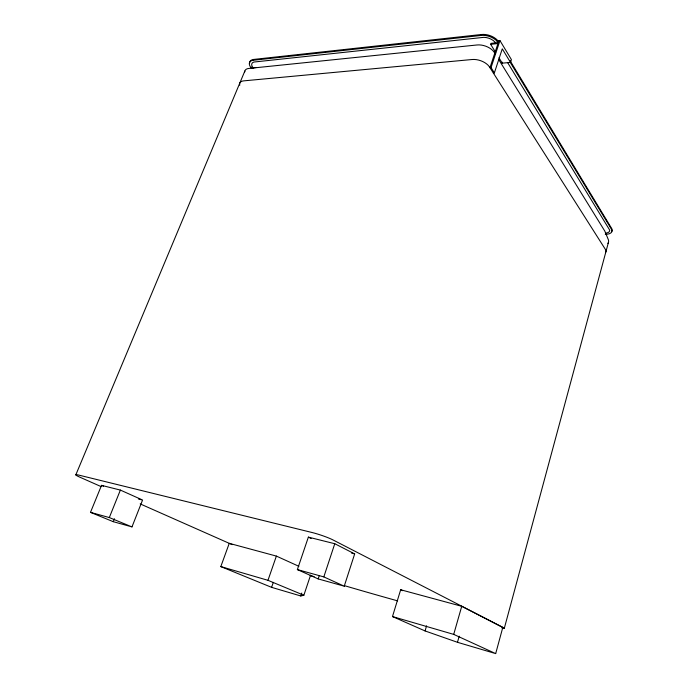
<?xml version="1.0" encoding="UTF-8"?>
<svg xmlns="http://www.w3.org/2000/svg" width="688" height="688" viewBox="0 0 688 688"><rect width="100%" height="100%" fill="white"/><g stroke="black" fill="none" stroke-linecap="round" stroke-linejoin="round"><path stroke-width="1.03" d="M504.287 628.385L608.39 242.546M495.687 653.6L502.79 627.456L461.734 606.291L400.674 589.754L392.478 616.56L425.064 630.939L457.468 642.3L495.687 653.6L453.71 634.388L392.478 616.56M457.468 642.3L459.197 636.202M453.71 634.388L461.734 606.291M425.064 630.939L426.569 625.839M344.232 586.185L354.673 553.9L334.772 543.726L308.37 537.122L297.371 569.587L318.166 578.909L344.232 586.185L323.824 576.897L297.371 569.587M498.955 57.766L502.274 63.15L510.496 62.419L511.408 59.589L499.952 40.592L496.822 40.919M502.274 63.15L502.575 62.212M493.322 72.98L494.371 72.894L502.274 48.857L510.496 62.419M495.635 52.391L490.656 44.316L490.974 43.361L498.267 42.613L498.585 41.658A13.382 8.204 18.4 0 0 481.497 34.495L253.752 59.426A11.687 5.796 26.1 0 0 249.632 62.995M494.371 72.894L491.026 67.605L499.952 40.592M323.824 576.897L334.772 543.726M318.166 578.909L319.18 575.847M298.884 566.31L276.378 556.093L229.25 543.339L220.814 566.585L271.597 587.346L300.802 595.98L303.855 595.249L310.589 575.108M300.802 595.98L301.791 593.047M256.452 67.501L251.275 68.035L251.61 67.226L251.275 68.035A11.696 5.788 26.1 0 1 253.408 60.243L481.17 35.449L481.497 34.495M271.597 587.346L273.317 582.366M303.855 595.249L267.976 580.319L276.378 556.093M131.976 526.905L142.571 500.03L120.374 490.08L101.532 485.358L90.489 512.354L113.245 521.676L131.976 526.905L109.315 517.557L90.489 512.354M113.245 521.676L114.423 518.743M109.315 517.557L120.374 490.08M253.408 60.243L253.752 59.426M75.809 474.875L244.842 71.036M606.025 233.086L607.117 232.871A8.101 3.741 13 0 0 609.577 229.912L507.71 62.72M605.285 234.488L607.358 234.204A10.44 4.825 13 0 0 611.477 229.293L510.281 62.488M490.656 44.316L497.957 43.568L489.968 67.699L491.026 67.605M138.408 498.972L141.53 499.772M351.551 553.109L354.673 553.9M220.814 566.585L267.976 580.319M501.93 627.886L503.427 628.428A11.859 0.946 17.7 0 0 503.349 627.611L332.614 539.736A15.798 1.737 18.6 0 0 312.025 532.503L79.017 475.15A13.433 1.17 19.7 0 0 79.55 477.051L101.076 486.579M140.214 503.908L232.183 544.638M101.532 485.358L103.467 486.227M400.674 589.754L402.549 590.674M308.37 537.122L311.139 538.506M495.695 43.009L494.861 41.968A10.449 6.39 18.4 0 0 483.836 37.341L253.941 62.04A9.116 4.515 26.1 0 0 252.556 67.08L253.227 67.966M495.283 53.991L494.156 52.168A13.45 8.101 18.4 0 0 476.999 44.978L248.841 68.439A11.739 5.71 25.9 0 0 244.747 71.939M498.671 59.46L604.786 231.056L608.226 239.381A10.716 6.287 18 0 1 607.908 243.449M510.032 60.63L611.684 228.493A10.44 4.833 13 0 1 611.615 231.65M605.423 252.582A10.518 4.653 13.3 0 0 605.466 249.529L489.34 66.702A13.528 7.946 18.4 0 0 472.088 59.512L243.647 80.874A11.791 5.599 25.6 0 0 239.742 85.252M397.63 600.865A1115.867 160.536 21.9 0 1 344.645 585.72M314.141 576.673A1115.867 160.536 21.9 0 1 310.193 575.486M481.17 35.449A13.39 8.196 18.4 0 1 498.232 42.613"/></g></svg>
